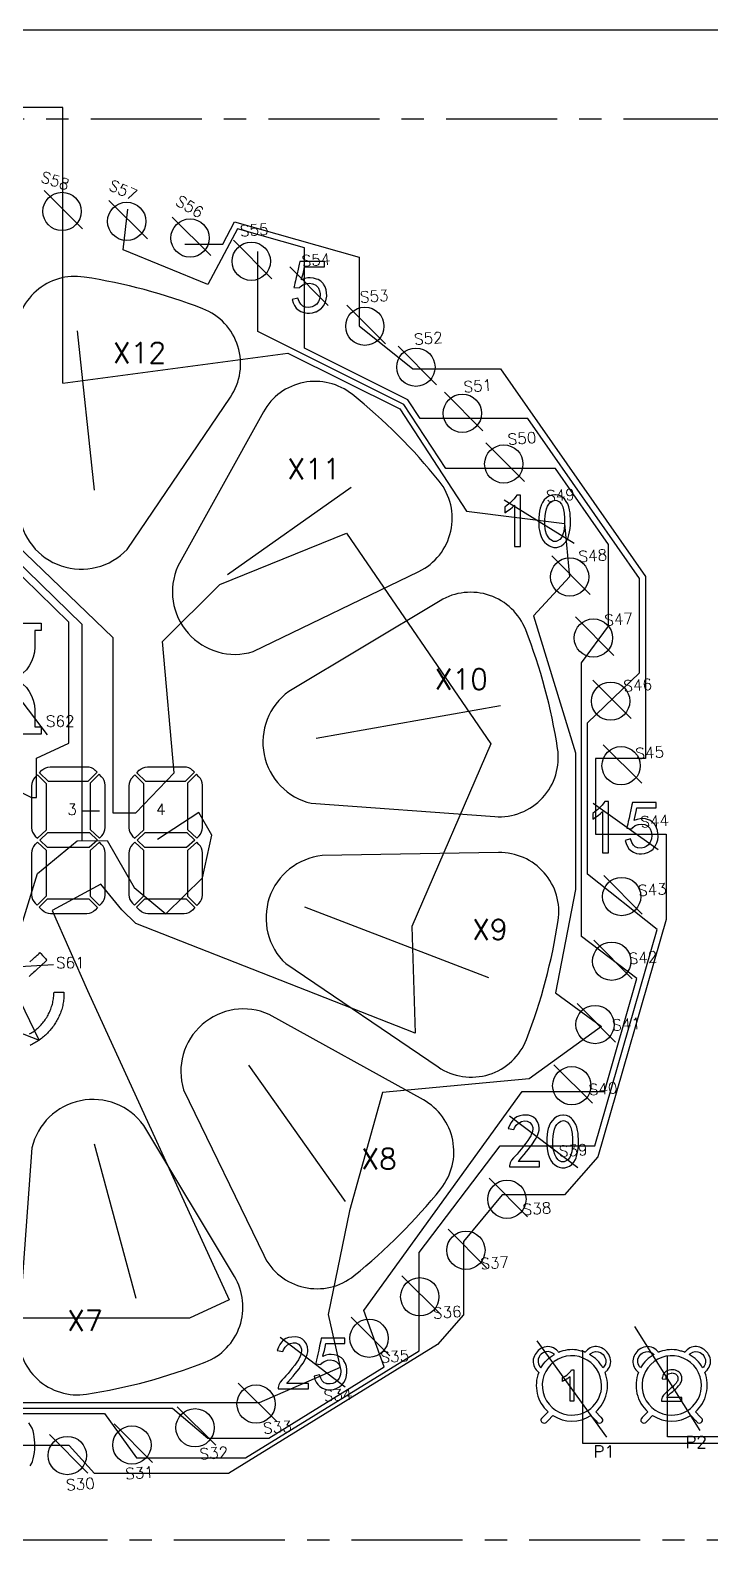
# Model space of a CAD drawing. Header units: millimetres. Extents: x 1653 to 3206, y -200 to 97.
# Drawn here: x 2410 to 2433, y -170.1 to -119 of the extents above; entities that cross this region are included whole.
import ezdxf
from ezdxf.enums import TextEntityAlignment as Align

# ---------------------------------------------------------------- set-up
doc = ezdxf.new("R2010")
doc.units = ezdxf.units.MM
doc.header["$LTSCALE"] = 3
doc.linetypes.add('CENTER', pattern=[2, 1.25, -0.25, 0.25, -0.25])
doc.layers.add('COM', color=1, linetype='Continuous')
doc.layers.add('DIM', color=4, linetype='Continuous')
doc.styles.add('romans', font='romans.shx')

msp = doc.modelspace()

# ---------------------------------------------------------------- linework, layer by layer
at = {"linetype": 'Continuous'}
msp.add_lwpolyline([(2378.323, -134.045), (2378.323, -158.045), (2393.323, -173.045), (2478.323, -173.045), (2493.323, -158.045), (2493.323, -134.045), (2478.323, -119.045), (2393.323, -119.045)], close=True, dxfattribs=at)
at = {"linetype": 'CENTER'}
msp.add_lwpolyline([(2469.762, -122.045), (2402.823, -122.045, 0.895837), (2402.823, -170.045), (2469.762, -170.045, 0.856686)], format="xyb", close=True, dxfattribs=at)
for points in [[(2419.911, -126.862), (2419.074, -126.862), (2419.055, -126.949), (2419.017, -127.12), (2418.982, -127.271), (2418.954, -127.4), (2418.928, -127.507), (2418.908, -127.595), (2418.892, -127.661), (2418.88, -127.708), (2418.873, -127.732), (2419.053, -127.752), (2419.091, -127.709), (2419.175, -127.647), (2419.276, -127.611), (2419.294, -127.606), (2419.406, -127.596), (2419.508, -127.611), (2419.516, -127.613), (2419.61, -127.658), (2419.689, -127.732), (2419.704, -127.754), (2419.744, -127.846), (2419.764, -127.955), (2419.763, -127.986), (2419.75, -128.092), (2419.721, -128.187), (2419.709, -128.211), (2419.646, -128.295), (2419.562, -128.359), (2419.487, -128.392), (2419.383, -128.408), (2419.265, -128.399), (2419.254, -128.397), (2419.175, -128.365), (2419.107, -128.304), (2419.053, -128.214), (2419.01, -128.096), (2418.819, -128.147), (2418.85, -128.253), (2418.895, -128.35), (2418.951, -128.43), (2419.021, -128.49), (2419.114, -128.547), (2419.214, -128.585), (2419.318, -128.601), (2419.396, -128.602), (2419.504, -128.59), (2419.604, -128.561), (2419.624, -128.554), (2419.721, -128.505), (2419.806, -128.44), (2419.821, -128.426), (2419.886, -128.347), (2419.933, -128.248), (2419.939, -128.229), (2419.969, -128.127), (2419.986, -128.025), (2419.986, -128.022), (2419.981, -127.914), (2419.964, -127.813), (2419.928, -127.72), (2419.879, -127.621), (2419.862, -127.597), (2419.787, -127.528), (2419.689, -127.469), (2419.639, -127.45), (2419.533, -127.424), (2419.424, -127.408), (2419.342, -127.414), (2419.238, -127.438), (2419.127, -127.479), (2419.133, -127.46), (2419.158, -127.375), (2419.183, -127.277), (2419.208, -127.167), (2419.234, -127.044), (2419.911, -127.044)], [(2426.53, -134.749), (2426.409, -134.749), (2426.375, -134.795), (2426.311, -134.875), (2426.241, -134.95), (2426.164, -135.022), (2426.083, -135.09), (2425.995, -135.153), (2425.995, -135.345), (2426.091, -135.284), (2426.179, -135.222), (2426.258, -135.158), (2426.327, -135.093), (2426.327, -136.488), (2426.53, -136.488)], [(2427.711, -134.738), (2427.692, -134.739), (2427.585, -134.753), (2427.491, -134.786), (2427.408, -134.84), (2427.406, -134.842), (2427.333, -134.914), (2427.273, -134.998), (2427.226, -135.093), (2427.221, -135.105), (2427.192, -135.19), (2427.17, -135.288), (2427.154, -135.397), (2427.146, -135.518), (2427.146, -135.525), (2427.144, -135.652), (2427.146, -135.763), (2427.153, -135.86), (2427.165, -135.942), (2427.167, -135.948), (2427.191, -136.052), (2427.225, -136.151), (2427.267, -136.245), (2427.278, -136.267), (2427.336, -136.345), (2427.413, -136.412), (2427.509, -136.468), (2427.558, -136.491), (2427.656, -136.516), (2427.754, -136.516), (2427.852, -136.488), (2427.909, -136.461), (2427.99, -136.402), (2428.059, -136.328), (2428.115, -136.236), (2428.137, -136.181), (2428.165, -136.091), (2428.187, -135.991), (2428.205, -135.88), (2428.216, -135.76), (2428.218, -135.664), (2428.216, -135.554), (2428.21, -135.449), (2428.201, -135.349), (2428.185, -135.254), (2428.185, -135.253), (2428.159, -135.147), (2428.122, -135.049), (2428.074, -134.961), (2428.014, -134.88), (2427.985, -134.851), (2427.9, -134.788), (2427.809, -134.751)], [(2427.733, -136.314), (2427.64, -136.314), (2427.55, -136.266), (2427.515, -136.235), (2427.458, -136.161), (2427.412, -136.067), (2427.378, -135.953), (2427.364, -135.882), (2427.351, -135.785), (2427.346, -135.682), (2427.348, -135.572), (2427.358, -135.457), (2427.36, -135.439), (2427.379, -135.317), (2427.408, -135.213), (2427.444, -135.124), (2427.489, -135.053), (2427.536, -134.995), (2427.618, -134.939), (2427.711, -134.92), (2427.761, -134.931), (2427.843, -134.977), (2427.913, -135.062), (2427.954, -135.151), (2427.985, -135.249), (2428.004, -135.355), (2428.006, -135.391), (2428.011, -135.492), (2428.013, -135.598), (2428.014, -135.71), (2428.013, -135.769), (2428.004, -135.876), (2427.988, -135.978), (2427.963, -136.073), (2427.92, -136.168), (2427.859, -136.247), (2427.782, -136.296)], [(2410.087, -146.209), (2410.137, -146.269), (2410.209, -146.342), (2410.517, -146.061), (2410.517, -144.501), (2410.217, -144.201), (2410.137, -144.281), (2410.129, -144.29), (2410.081, -144.351), (2410.045, -144.42), (2410.023, -144.494), (2410.016, -144.572), (2410.016, -145.979), (2410.016, -145.99), (2410.026, -146.067), (2410.05, -146.141)], [(2410.424, -143.997), (2410.492, -143.96), (2410.566, -143.936), (2410.643, -143.927), (2410.655, -143.927), (2411.869, -143.927), (2411.946, -143.934), (2412.021, -143.956), (2412.09, -143.991), (2412.151, -144.039), (2412.159, -144.047), (2412.225, -144.113), (2411.911, -144.427), (2410.584, -144.427), (2410.284, -144.128), (2410.364, -144.047)], [(2412.498, -145.978), (2412.498, -144.544), (2412.488, -144.466), (2412.464, -144.392), (2412.427, -144.324), (2412.377, -144.263), (2412.295, -144.182), (2411.996, -144.482), (2411.996, -146.044), (2412.31, -146.336), (2412.377, -146.269), (2412.386, -146.261), (2412.433, -146.199), (2412.469, -146.13), (2412.49, -146.056)], [(2413.375, -146.209), (2413.425, -146.269), (2413.497, -146.342), (2413.805, -146.061), (2413.805, -144.501), (2413.505, -144.201), (2413.425, -144.281), (2413.417, -144.29), (2413.369, -144.351), (2413.333, -144.42), (2413.311, -144.494), (2413.304, -144.572), (2413.304, -145.979), (2413.304, -145.99), (2413.314, -146.067), (2413.338, -146.141)], [(2413.712, -143.997), (2413.78, -143.96), (2413.854, -143.936), (2413.931, -143.927), (2413.943, -143.927), (2415.157, -143.927), (2415.234, -143.934), (2415.309, -143.956), (2415.378, -143.991), (2415.439, -144.039), (2415.447, -144.047), (2415.513, -144.113), (2415.199, -144.427), (2413.872, -144.427), (2413.572, -144.128), (2413.652, -144.047)], [(2415.786, -145.978), (2415.786, -144.544), (2415.776, -144.466), (2415.752, -144.392), (2415.715, -144.324), (2415.665, -144.263), (2415.583, -144.182), (2415.285, -144.482), (2415.285, -146.044), (2415.598, -146.336), (2415.665, -146.269), (2415.674, -146.261), (2415.721, -146.199), (2415.757, -146.13), (2415.778, -146.056)], [(2429.501, -145.1), (2429.381, -145.1), (2429.346, -145.147), (2429.282, -145.226), (2429.212, -145.301), (2429.136, -145.373), (2429.054, -145.44), (2428.966, -145.504), (2428.966, -145.696), (2429.062, -145.635), (2429.15, -145.572), (2429.23, -145.508), (2429.299, -145.443), (2429.299, -146.839), (2429.501, -146.839)], [(2431.107, -145.13), (2430.309, -145.13), (2430.291, -145.217), (2430.254, -145.387), (2430.222, -145.538), (2430.194, -145.667), (2430.17, -145.775), (2430.15, -145.863), (2430.135, -145.929), (2430.125, -145.975), (2430.117, -146), (2430.289, -146.02), (2430.325, -145.976), (2430.406, -145.914), (2430.501, -145.878), (2430.519, -145.874), (2430.626, -145.864), (2430.723, -145.878), (2430.729, -145.88), (2430.819, -145.926), (2430.894, -146), (2430.909, -146.022), (2430.947, -146.114), (2430.966, -146.222), (2430.965, -146.253), (2430.953, -146.36), (2430.925, -146.455), (2430.913, -146.478), (2430.853, -146.562), (2430.773, -146.626), (2430.702, -146.659), (2430.604, -146.676), (2430.491, -146.666), (2430.481, -146.664), (2430.405, -146.632), (2430.34, -146.571), (2430.289, -146.481), (2430.249, -146.364), (2430.067, -146.414), (2430.096, -146.521), (2430.138, -146.618), (2430.193, -146.697), (2430.259, -146.757), (2430.347, -146.814), (2430.442, -146.852), (2430.541, -146.869), (2430.615, -146.87), (2430.719, -146.858), (2430.814, -146.829), (2430.833, -146.821), (2430.926, -146.773), (2431.006, -146.708), (2431.02, -146.693), (2431.082, -146.615), (2431.127, -146.516), (2431.133, -146.497), (2431.162, -146.395), (2431.177, -146.292), (2431.177, -146.289), (2431.172, -146.182), (2431.157, -146.081), (2431.123, -145.988), (2431.076, -145.888), (2431.06, -145.865), (2430.988, -145.795), (2430.894, -145.737), (2430.847, -145.718), (2430.746, -145.691), (2430.642, -145.676), (2430.565, -145.682), (2430.464, -145.706), (2430.359, -145.747), (2430.365, -145.727), (2430.389, -145.642), (2430.413, -145.544), (2430.437, -145.435), (2430.46, -145.312), (2431.107, -145.312)], [(2412.238, -146.404), (2411.958, -146.655), (2410.555, -146.655), (2410.287, -146.405), (2410.563, -146.153), (2411.969, -146.153)], [(2415.526, -146.404), (2415.246, -146.655), (2413.843, -146.655), (2413.575, -146.405), (2413.852, -146.153), (2415.257, -146.153)], [(2410.087, -148.478), (2410.137, -148.538), (2410.199, -148.601), (2410.517, -148.282), (2410.517, -146.755), (2410.215, -146.472), (2410.137, -146.551), (2410.129, -146.559), (2410.081, -146.62), (2410.045, -146.689), (2410.023, -146.764), (2410.016, -146.841), (2410.016, -148.248), (2410.016, -148.259), (2410.026, -148.336), (2410.05, -148.41)], [(2412.377, -146.551), (2412.304, -146.477), (2411.996, -146.753), (2411.996, -148.301), (2412.313, -148.618), (2412.38, -148.551), (2412.433, -148.483), (2412.469, -148.414), (2412.49, -148.34), (2412.498, -148.262), (2412.498, -146.841), (2412.497, -146.83), (2412.488, -146.752), (2412.464, -146.678), (2412.427, -146.61)], [(2413.375, -148.478), (2413.425, -148.538), (2413.487, -148.601), (2413.805, -148.282), (2413.805, -146.755), (2413.503, -146.472), (2413.425, -146.551), (2413.417, -146.559), (2413.369, -146.62), (2413.333, -146.689), (2413.311, -146.764), (2413.304, -146.841), (2413.304, -148.248), (2413.304, -148.259), (2413.314, -148.336), (2413.338, -148.41)], [(2415.665, -146.551), (2415.592, -146.477), (2415.285, -146.753), (2415.285, -148.301), (2415.601, -148.618), (2415.668, -148.551), (2415.721, -148.483), (2415.757, -148.414), (2415.778, -148.34), (2415.786, -148.262), (2415.786, -146.841), (2415.786, -146.83), (2415.776, -146.752), (2415.753, -146.678), (2415.715, -146.61)], [(2412.1, -148.82), (2412.032, -148.857), (2411.958, -148.881), (2411.881, -148.891), (2411.869, -148.891), (2410.658, -148.891), (2410.581, -148.884), (2410.506, -148.862), (2410.437, -148.826), (2410.376, -148.777), (2410.269, -148.671), (2410.55, -148.389), (2411.944, -148.389), (2412.243, -148.687), (2412.16, -148.77)], [(2415.388, -148.82), (2415.32, -148.857), (2415.246, -148.881), (2415.169, -148.891), (2415.157, -148.891), (2413.946, -148.891), (2413.869, -148.884), (2413.794, -148.862), (2413.725, -148.826), (2413.664, -148.777), (2413.557, -148.671), (2413.838, -148.389), (2415.232, -148.389), (2415.531, -148.687), (2415.448, -148.77)], [(2426.728, -155.692), (2426.619, -155.697), (2426.61, -155.698), (2426.504, -155.716), (2426.41, -155.753), (2426.327, -155.809), (2426.267, -155.869), (2426.21, -155.947), (2426.158, -156.042), (2426.114, -156.153), (2426.306, -156.183), (2426.331, -156.124), (2426.386, -156.036), (2426.458, -155.97), (2426.468, -155.962), (2426.559, -155.912), (2426.659, -155.889), (2426.749, -155.896), (2426.841, -155.94), (2426.906, -156.018), (2426.942, -156.112), (2426.943, -156.148), (2426.93, -156.244), (2426.892, -156.354), (2426.875, -156.39), (2426.835, -156.463), (2426.78, -156.548), (2426.711, -156.643), (2426.629, -156.749), (2426.561, -156.837), (2426.486, -156.929), (2426.416, -157.009), (2426.353, -157.078), (2426.296, -157.133), (2426.289, -157.139), (2426.219, -157.221), (2426.174, -157.311), (2426.154, -157.406), (2426.154, -157.447), (2427.174, -157.447), (2427.174, -157.265), (2426.447, -157.265), (2426.482, -157.225), (2426.571, -157.12), (2426.654, -157.022), (2426.73, -156.93), (2426.797, -156.846), (2426.858, -156.768), (2426.91, -156.697), (2426.955, -156.634), (2426.993, -156.578), (2427.053, -156.478), (2427.103, -156.38), (2427.136, -156.288), (2427.154, -156.204), (2427.155, -156.137), (2427.144, -156.032), (2427.114, -155.94), (2427.106, -155.925), (2427.044, -155.836), (2426.972, -155.769), (2426.895, -155.73), (2426.801, -155.697)], [(2427.982, -155.697), (2427.963, -155.698), (2427.856, -155.712), (2427.762, -155.745), (2427.679, -155.799), (2427.677, -155.801), (2427.604, -155.873), (2427.544, -155.957), (2427.497, -156.052), (2427.492, -156.064), (2427.463, -156.149), (2427.44, -156.247), (2427.425, -156.355), (2427.417, -156.476), (2427.417, -156.484), (2427.415, -156.611), (2427.417, -156.722), (2427.424, -156.818), (2427.436, -156.901), (2427.438, -156.907), (2427.462, -157.011), (2427.496, -157.11), (2427.538, -157.204), (2427.549, -157.225), (2427.607, -157.304), (2427.684, -157.371), (2427.78, -157.427), (2427.829, -157.45), (2427.927, -157.474), (2428.025, -157.474), (2428.123, -157.447), (2428.18, -157.42), (2428.261, -157.361), (2428.33, -157.286), (2428.386, -157.194), (2428.408, -157.14), (2428.435, -157.05), (2428.458, -156.95), (2428.476, -156.839), (2428.487, -156.719), (2428.489, -156.623), (2428.487, -156.512), (2428.481, -156.408), (2428.472, -156.308), (2428.456, -156.213), (2428.456, -156.212), (2428.43, -156.105), (2428.393, -156.008), (2428.344, -155.919), (2428.285, -155.839), (2428.256, -155.81), (2428.171, -155.747), (2428.08, -155.71)], [(2428.004, -157.273), (2427.911, -157.273), (2427.821, -157.224), (2427.785, -157.193), (2427.729, -157.12), (2427.683, -157.026), (2427.649, -156.911), (2427.635, -156.841), (2427.622, -156.744), (2427.617, -156.641), (2427.619, -156.531), (2427.628, -156.415), (2427.631, -156.398), (2427.65, -156.276), (2427.679, -156.172), (2427.715, -156.083), (2427.76, -156.011), (2427.807, -155.953), (2427.889, -155.898), (2427.982, -155.879), (2428.031, -155.889), (2428.114, -155.936), (2428.184, -156.021), (2428.225, -156.11), (2428.256, -156.208), (2428.275, -156.314), (2428.277, -156.35), (2428.281, -156.45), (2428.284, -156.557), (2428.285, -156.669), (2428.284, -156.727), (2428.275, -156.835), (2428.259, -156.937), (2428.234, -157.032), (2428.191, -157.127), (2428.13, -157.206), (2428.053, -157.254)], [(2419.364, -164.941), (2419.364, -164.76), (2418.638, -164.76), (2418.672, -164.719), (2418.762, -164.614), (2418.845, -164.516), (2418.92, -164.425), (2418.987, -164.34), (2419.048, -164.263), (2419.101, -164.192), (2419.145, -164.128), (2419.184, -164.071), (2419.244, -163.973), (2419.293, -163.874), (2419.326, -163.783), (2419.345, -163.697), (2419.346, -163.631), (2419.335, -163.527), (2419.305, -163.435), (2419.296, -163.419), (2419.234, -163.33), (2419.163, -163.262), (2419.086, -163.224), (2418.991, -163.192), (2418.919, -163.187), (2418.81, -163.192), (2418.8, -163.192), (2418.695, -163.21), (2418.601, -163.247), (2418.517, -163.303), (2418.457, -163.363), (2418.4, -163.441), (2418.349, -163.536), (2418.304, -163.647), (2418.497, -163.677), (2418.521, -163.619), (2418.577, -163.531), (2418.648, -163.465), (2418.659, -163.457), (2418.75, -163.407), (2418.85, -163.384), (2418.94, -163.39), (2419.032, -163.435), (2419.097, -163.511), (2419.133, -163.606), (2419.134, -163.642), (2419.121, -163.739), (2419.082, -163.849), (2419.066, -163.883), (2419.026, -163.958), (2418.971, -164.041), (2418.902, -164.138), (2418.82, -164.243), (2418.752, -164.331), (2418.676, -164.423), (2418.607, -164.503), (2418.544, -164.571), (2418.486, -164.627), (2418.48, -164.633), (2418.41, -164.716), (2418.364, -164.805), (2418.345, -164.901), (2418.345, -164.941)], [(2420.597, -163.232), (2419.799, -163.232), (2419.781, -163.319), (2419.744, -163.49), (2419.712, -163.641), (2419.684, -163.77), (2419.66, -163.877), (2419.64, -163.965), (2419.625, -164.031), (2419.615, -164.077), (2419.607, -164.101), (2419.779, -164.122), (2419.815, -164.079), (2419.896, -164.017), (2419.991, -163.98), (2420.009, -163.976), (2420.116, -163.965), (2420.213, -163.98), (2420.219, -163.983), (2420.309, -164.028), (2420.384, -164.101), (2420.399, -164.124), (2420.437, -164.216), (2420.456, -164.325), (2420.455, -164.356), (2420.443, -164.462), (2420.415, -164.557), (2420.403, -164.581), (2420.343, -164.664), (2420.263, -164.729), (2420.192, -164.762), (2420.094, -164.778), (2419.981, -164.769), (2419.971, -164.767), (2419.895, -164.735), (2419.83, -164.674), (2419.779, -164.584), (2419.739, -164.466), (2419.557, -164.517), (2419.586, -164.622), (2419.628, -164.72), (2419.683, -164.8), (2419.749, -164.86), (2419.837, -164.917), (2419.932, -164.955), (2420.031, -164.971), (2420.105, -164.972), (2420.209, -164.96), (2420.304, -164.931), (2420.323, -164.924), (2420.416, -164.875), (2420.496, -164.809), (2420.51, -164.796), (2420.572, -164.717), (2420.617, -164.618), (2420.623, -164.599), (2420.652, -164.497), (2420.667, -164.395), (2420.667, -164.392), (2420.662, -164.284), (2420.647, -164.183), (2420.613, -164.09), (2420.566, -163.991), (2420.55, -163.967), (2420.478, -163.898), (2420.384, -163.839), (2420.337, -163.82), (2420.236, -163.792), (2420.132, -163.778), (2420.055, -163.784), (2419.954, -163.808), (2419.849, -163.849), (2419.855, -163.83), (2419.879, -163.745), (2419.903, -163.647), (2419.927, -163.536), (2419.95, -163.414), (2420.597, -163.414)]]:
    msp.add_lwpolyline(points, close=True)
for points in [[(2411.787, -127.385, 0.464472), (2409.486, -129.397), (2409.59, -135.354, 0.643485), (2413.238, -136.583), (2416.729, -131.442, 0.482284), (2415.797, -128.454, 0.0547)], [(2420.842, -131.346, 0.464472), (2417.843, -131.938), (2414.955, -137.148, 0.643485), (2417.5, -140.038), (2423.093, -137.331, 0.482284), (2423.78, -134.277, 0.0547)], [(2426.703, -139.304, 0.464472), (2423.81, -138.318), (2418.703, -141.385, 0.643485), (2419.463, -145.16), (2425.66, -145.612, 0.482284), (2427.782, -143.311, 0.0547)], [(2410.119, -139.891, -0.290883), (2409.445, -140.951, -0.290883), (2410.119, -142.011), (2410.119, -142.581), (2410.337, -142.581), (2410.337, -142.826), (2407.559, -142.826), (2407.559, -142.581), (2407.777, -142.581), (2407.777, -142.011, -0.290883), (2408.451, -140.951, -0.290883), (2407.777, -139.891), (2407.777, -139.321), (2407.559, -139.321), (2407.559, -139.075), (2410.337, -139.075), (2410.337, -139.321), (2410.119, -139.321)], [(2427.8, -149.126, 0.464472), (2425.788, -146.825), (2419.831, -146.929, 0.643485), (2418.602, -150.578), (2423.743, -154.068, 0.482284), (2426.731, -153.136, 0.0547)], [(2423.839, -158.181, 0.464472), (2423.247, -155.182), (2418.037, -152.294, 0.643485), (2415.147, -154.839), (2417.854, -160.432, 0.482284), (2420.908, -161.119, 0.0547)], [(2415.881, -164.042, 0.464472), (2416.867, -161.149), (2413.8, -156.043, 0.643485), (2410.025, -156.802), (2409.573, -163, 0.482284), (2411.874, -165.122, 0.0547)], [(2426.975, -163.885, 0.263924), (2427.058, -164.299, 0.05139), (2427.146, -164.385, 0.313494), (2427.461, -165.722), (2427.297, -165.886, 0.028654), (2427.242, -165.946, 0.02584), (2427.232, -165.961, 0.37713), (2427.242, -166.058, 0.079179), (2427.29, -166.094, 0.280677), (2427.371, -166.095, 0.077129), (2427.413, -166.059, -0.005709), (2427.459, -166.008), (2427.622, -165.845, 0.28954), (2428.908, -165.845), (2429.071, -166.008, -0.018175), (2429.108, -166.048), (2429.116, -166.057, 0.055985), (2429.153, -166.091, 0.300846), (2429.239, -166.095, 0.080674), (2429.287, -166.06, 0.317747), (2429.307, -165.979, 0.107409), (2429.259, -165.912, 0.004445), (2429.233, -165.886), (2429.069, -165.722, 0.313494), (2429.384, -164.385, 0.042872), (2429.463, -164.311, 0.302661), (2429.538, -163.837, 0.209217), (2429.213, -163.539, 0.270778), (2428.788, -163.625, 0.047315), (2428.708, -163.709, 0.021781), (2428.579, -163.664, 0.150408), (2427.958, -163.662, 0.02318), (2427.823, -163.709, 0.045946), (2427.744, -163.627, 0.302012), (2427.27, -163.557, 0.209477)], [(2427.176, -164.183, 0.042316), (2427.218, -164.235, -0.142816), (2427.672, -163.781, 0.049341), (2427.613, -163.733, 0.268904), (2427.315, -163.712, 0.160211), (2427.156, -163.865, 0.289223)], [(2429.312, -164.235, 0.14274), (2428.858, -163.781, -0.035863), (2428.902, -163.744, -0.296562), (2429.228, -163.719, -0.160212), (2429.381, -163.878, -0.268924), (2429.36, -164.176, -0.049335)], [(2432.44, -166.008, -0.01823), (2432.476, -166.048), (2432.485, -166.057, 0.05603), (2432.522, -166.091, 0.301348), (2432.608, -166.095, 0.080266), (2432.656, -166.059, 0.317606), (2432.675, -165.979, 0.088835), (2432.646, -165.932, 0.017769), (2432.602, -165.886), (2432.438, -165.722, 0.313387), (2432.753, -164.385, 0.042874), (2432.832, -164.311, 0.302625), (2432.907, -163.837, 0.209215), (2432.582, -163.539, 0.270789), (2432.157, -163.625, 0.047312), (2432.076, -163.709, 0.021782), (2431.948, -163.664, 0.150394), (2431.327, -163.662, 0.023168), (2431.192, -163.709, 0.04595), (2431.113, -163.627, 0.30205), (2430.639, -163.557, 0.209454), (2430.344, -163.885, 0.263908), (2430.427, -164.299, 0.051395), (2430.515, -164.385, 0.313387), (2430.83, -165.722), (2430.666, -165.886, 0.028457), (2430.611, -165.946, 0.025792), (2430.601, -165.962, 0.377004), (2430.611, -166.058, 0.079563), (2430.658, -166.094, 0.28026), (2430.74, -166.094, 0.077052), (2430.781, -166.059, -0.005663), (2430.828, -166.008), (2430.991, -165.845, 0.289519), (2432.277, -165.845)], [(2431.041, -163.781, 0.142835), (2430.587, -164.235, -0.042311), (2430.545, -164.183, -0.289183), (2430.525, -163.865, -0.160229), (2430.684, -163.712, -0.268927), (2430.982, -163.733, -0.049337)], [(2432.681, -164.235, 0.142908), (2432.227, -163.781, -0.035853), (2432.271, -163.744, -0.29652), (2432.597, -163.719, -0.160233), (2432.749, -163.878, -0.268899), (2432.728, -164.176, -0.049329)], [(2429.268, -164.828, 2.414605), (2428.265, -165.83, 0.414094)], [(2428.201, -165.355), (2428.201, -164.533, -0.054788), (2428.081, -164.621, -0.046354), (2427.943, -164.689), (2427.943, -164.564, 0.073159), (2428.133, -164.44, 0.098203), (2428.247, -164.301), (2428.33, -164.301), (2428.33, -165.355)], [(2432.637, -164.828, 2.414511), (2431.634, -165.83, 0.414113)], [(2431.981, -165.231), (2431.466, -165.231, -0.057124), (2431.522, -165.16, -0.0209), (2431.67, -165.029, 0.030691), (2431.867, -164.845, 0.081441), (2431.955, -164.713, 0.099363), (2431.98, -164.592, 0.214259), (2431.892, -164.384, 0.161754), (2431.718, -164.305, 0.055241), (2431.606, -164.303, 0.164847), (2431.41, -164.381, 0.160953), (2431.32, -164.546, 0.030652), (2431.311, -164.604), (2431.444, -164.618, -0.120688), (2431.471, -164.503, -0.244997), (2431.614, -164.409, -0.034763), (2431.652, -164.407, -0.197143), (2431.792, -164.46, -0.211298), (2431.847, -164.588, -0.136006), (2431.812, -164.706, -0.05508), (2431.752, -164.787, -0.03436), (2431.556, -164.967, 0.042512), (2431.387, -165.126, 0.08733), (2431.302, -165.265, 0.100923), (2431.287, -165.355), (2431.981, -165.355)]]:
    msp.add_lwpolyline(points, format="xyb", close=True)
for points in [[(2409.958, -150.515), (2410.058, -150.424), (2410.091, -150.393), (2410.125, -150.363), (2410.158, -150.333), (2410.165, -150.326), (2410.198, -150.296), (2410.232, -150.266), (2410.265, -150.235), (2410.297, -150.206), (2410.327, -150.24), (2410.388, -150.306), (2410.419, -150.339), (2410.449, -150.372), (2410.48, -150.405), (2410.51, -150.438), (2410.533, -150.464), (2410.3, -150.676), (2410.201, -150.767), (2410.134, -150.827), (2410.067, -150.888), (2410.034, -150.918), (2410.001, -150.948), (2409.968, -150.979), (2409.934, -151.009)], [(2409.948, -152.954), (2409.986, -152.931), (2410.024, -152.907), (2410.062, -152.882), (2410.099, -152.856), (2410.135, -152.829), (2410.17, -152.802), (2410.204, -152.773), (2410.238, -152.743), (2410.271, -152.712), (2410.303, -152.68), (2410.334, -152.648), (2410.364, -152.614), (2410.393, -152.58), (2410.421, -152.545), (2410.448, -152.509), (2410.475, -152.472), (2410.5, -152.435), (2410.524, -152.397), (2410.547, -152.358), (2410.569, -152.319), (2410.59, -152.279), (2410.609, -152.239), (2410.628, -152.198), (2410.645, -152.156), (2410.662, -152.114), (2410.677, -152.072), (2410.691, -152.029), (2410.704, -151.986), (2410.716, -151.943), (2410.726, -151.899), (2410.736, -151.855), (2410.744, -151.811), (2410.751, -151.766), (2410.758, -151.722), (2410.763, -151.677), (2410.767, -151.632), (2410.77, -151.588), (2410.772, -151.547), (2411.105, -151.547), (2411.107, -151.592), (2411.107, -151.637), (2411.106, -151.682), (2411.104, -151.727), (2411.1, -151.772), (2411.096, -151.816), (2411.09, -151.861), (2411.083, -151.905), (2411.074, -151.95), (2411.065, -151.994), (2411.054, -152.037), (2411.043, -152.081), (2411.03, -152.124), (2411.016, -152.167), (2411.001, -152.209), (2410.986, -152.251), (2410.969, -152.293), (2410.951, -152.334), (2410.932, -152.375), (2410.913, -152.416), (2410.892, -152.456), (2410.871, -152.495), (2410.848, -152.535), (2410.825, -152.573), (2410.801, -152.611), (2410.776, -152.649), (2410.75, -152.685), (2410.724, -152.722), (2410.696, -152.758), (2410.668, -152.793), (2410.639, -152.827), (2410.61, -152.861), (2410.579, -152.894), (2410.548, -152.927), (2410.516, -152.959), (2410.484, -152.99), (2410.451, -153.02), (2410.417, -153.05), (2410.382, -153.078), (2410.347, -153.106), (2410.311, -153.134), (2410.275, -153.16), (2410.238, -153.186), (2410.2, -153.21), (2410.162, -153.234), (2410.123, -153.257), (2410.084, -153.279), (2410.044, -153.3), (2410.004, -153.321), (2409.964, -153.34)], [(2409.965, -167.544), (2410.02, -167.452), (2410.042, -167.397), (2410.07, -167.307), (2410.093, -167.207), (2410.11, -167.097), (2410.122, -166.977), (2410.124, -166.881), (2410.122, -166.77), (2410.115, -166.666), (2410.106, -166.566), (2410.091, -166.47), (2410.091, -166.469), (2410.065, -166.363), (2410.028, -166.266), (2409.979, -166.177), (2409.919, -166.096)]]:
    msp.add_lwpolyline(points)
for centre in [(2411.043, -125.168), (2413.228, -125.505), (2415.367, -126.068), (2417.435, -126.852), (2421.27, -129.045), (2422.994, -130.429), (2424.565, -131.986), (2425.964, -133.699), (2428.189, -137.515), (2428.99, -139.577), (2429.571, -141.711), (2429.927, -143.893), (2429.945, -148.311), (2429.609, -150.496), (2429.045, -152.635), (2428.261, -154.703), (2426.069, -158.538), (2424.684, -160.262), (2423.127, -161.833), (2421.414, -163.232), (2417.598, -165.457), (2415.537, -166.258), (2413.403, -166.84), (2411.22, -167.195)]:
    msp.add_circle(centre, 0.647)
at = {"layer": 'COM', "color": 5, "ltscale": 5.567185}
for p, q in [((2411.072, -121.655), (2399.723, -121.655)), ((2411.072, -130.974), (2411.072, -121.655)), ((2411.072, -130.974), (2418.668, -129.951)), ((2418.668, -129.951), (2422.451, -131.84)), ((2422.451, -131.84), (2424.706, -135.289)), ((2424.706, -135.289), (2428.014, -135.71)), ((2428.014, -135.71), (2428.189, -137.515)), ((2428.189, -137.515), (2426.964, -138.828)), ((2426.964, -138.828), (2428.386, -143.461)), ((2428.386, -143.461), (2428.386, -148.077)), ((2428.386, -148.077), (2427.708, -151.566)), ((2427.708, -151.566), (2429.261, -152.701)), ((2429.261, -152.701), (2426.819, -154.473)), ((2426.819, -154.473), (2421.87, -154.929)), ((2421.87, -154.929), (2420.75, -158.932)), ((2420.75, -158.932), (2420.034, -162.429)), ((2420.034, -162.429), (2420.437, -164.216)), ((2420.437, -164.216), (2417.697, -165.414)), ((2417.697, -165.414), (2403.916, -165.414))]:
    msp.add_line(p, q, dxfattribs=at)
at = {"layer": 'COM', "color": 40, "ltscale": 5.567185}
for p, q in [((2413.102, -126.46), (2413.262, -125.093)), ((2416.971, -125.758), (2415.972, -127.638)), ((2419.235, -126.4), (2416.971, -125.758)), ((2415.972, -127.638), (2413.102, -126.46)), ((2419.235, -129.787), (2419.235, -126.4)), ((2422.727, -131.53), (2419.235, -129.787)), ((2423.136, -132.157), (2422.727, -131.53)), ((2426.775, -132.157), (2423.136, -132.157)), ((2430.545, -137.566), (2426.775, -132.157)), ((2430.545, -140.75), (2430.545, -137.566)), ((2428.786, -142.442), (2430.545, -140.75)), ((2428.786, -147.558), (2428.786, -142.442)), ((2431.147, -149.42), (2428.786, -147.558)), ((2429.039, -156.736), (2431.147, -149.42)), ((2423.101, -160.333), (2425.843, -156.736)), ((2425.843, -156.736), (2429.039, -156.736)), ((2423.101, -163.654), (2423.101, -160.333)), ((2417.239, -167.27), (2423.101, -163.654)), ((2431.493, -166.565), (2431.493, -163.828)), ((2406.895, -165.774), (2412.477, -165.774)), ((2412.477, -165.774), (2413.562, -167.27)), ((2437.827, -166.565), (2431.493, -166.565)), ((2413.562, -167.27), (2417.239, -167.27))]:
    msp.add_line(p, q, dxfattribs=at)
at = {"layer": 'COM', "color": 225, "ltscale": 5.567185}
for p, q in [((2416.472, -126.269), (2416.87, -125.521)), ((2416.87, -125.521), (2421.08, -126.715)), ((2415.189, -126.269), (2416.472, -126.269)), ((2421.08, -126.715), (2421.08, -129.037)), ((2421.08, -129.037), (2422.897, -130.488)), ((2422.897, -130.488), (2425.856, -130.488)), ((2425.856, -130.488), (2430.745, -137.503)), ((2430.745, -137.503), (2430.745, -143.646)), ((2430.745, -143.646), (2429.067, -143.646)), ((2429.067, -143.646), (2429.067, -146.21)), ((2429.067, -146.21), (2431.45, -146.21)), ((2431.45, -146.21), (2431.45, -149.09)), ((2431.45, -149.09), (2429.139, -157.11)), ((2429.139, -157.11), (2428.019, -158.39)), ((2425.91, -158.39), (2424.6, -159.97)), ((2428.019, -158.39), (2425.91, -158.39)), ((2424.6, -159.97), (2424.6, -162.445)), ((2424.6, -162.445), (2423.725, -163.445)), ((2423.725, -163.445), (2416.67, -167.797)), ((2428.638, -166.784), (2428.638, -163.632)), ((2411.286, -166.851), (2408.406, -166.851)), ((2412.137, -167.797), (2411.286, -166.851)), ((2438.785, -166.784), (2428.638, -166.784)), ((2416.67, -167.797), (2412.137, -167.797))]:
    msp.add_line(p, q, dxfattribs=at)
at = {"layer": 'COM', "color": 6, "ltscale": 5.567185}
for p, q in [((2417.654, -129.221), (2417.654, -126.524)), ((2422.589, -131.685), (2417.654, -129.221)), ((2424.007, -133.854), (2422.589, -131.685)), ((2427.714, -133.854), (2424.007, -133.854)), ((2429.502, -136.419), (2427.714, -133.854)), ((2429.502, -139.181), (2429.502, -136.419)), ((2428.586, -140.42), (2429.502, -139.181)), ((2428.586, -149.661), (2428.586, -140.42)), ((2430.46, -151.083), (2428.586, -149.661)), ((2429.361, -154.896), (2430.46, -151.083)), ((2421.234, -162.291), (2426.583, -154.896)), ((2426.583, -154.896), (2429.361, -154.896)), ((2421.925, -164.203), (2421.234, -162.291)), ((2418.027, -166.608), (2421.925, -164.203)), ((2406.21, -165.594), (2414.775, -165.594)), ((2414.775, -165.594), (2415.962, -166.608)), ((2415.962, -166.608), (2418.027, -166.608))]:
    msp.add_line(p, q, dxfattribs=at)
at = {"layer": 'COM', "ltscale": 5.567185}
for p, q in [((2411.727, -139.122), (2408.923, -136.402)), ((2411.727, -146.423), (2411.727, -139.122))]:
    msp.add_line(p, q, dxfattribs=at)
at = {"layer": 'COM', "ltscale": 0.47917}
msp.add_line((2412.312, -145.429), (2411.727, -145.429), dxfattribs=at)
at = {"layer": 'COM', "color": 2, "ltscale": 5.567185}
for points in [[(2409.208, -136.146), (2412.757, -139.561), (2412.757, -145.479), (2413.536, -145.479), (2414.835, -144.136), (2414.438, -139.698), (2416.367, -137.775), (2420.65, -136.039), (2425.522, -143.158), (2422.854, -149.326), (2422.974, -152.93), (2413.535, -149.219), (2413.057, -148.76), (2412.35, -147.893), (2410.704, -148.783), (2411.907, -151.483), (2416.686, -161.935), (2415.344, -162.556), (2405.682, -162.556)], [(2408.127, -144.025), (2410.016, -144.971), (2410.185, -144.971), (2410.185, -143.638), (2411.276, -143.125), (2411.276, -139.038), (2408.723, -136.562)]]:
    msp.add_lwpolyline(points, dxfattribs=at)
at = {"layer": 'COM', "ltscale": 5.567185}
msp.add_lwpolyline([(2407.641, -145.296), (2406.466, -146.508), (2405.166, -146.37), (2404.582, -145.261), (2403.321, -146.509), (2404.237, -147.439), (2405.721, -147.834), (2407.748, -147.685), (2408.69, -147.255), (2408.814, -145.398), (2409.088, -145.458), (2408.922, -148.722), (2407.203, -151.971), (2410.275, -153.16), (2409.18, -150.903), (2410.21, -147.531), (2411.556, -146.425), (2412.569, -146.416), (2413.477, -148.008), (2414.552, -148.891), (2415.786, -147.675), (2416.103, -146.237), (2415.668, -145.477), (2414.265, -146.382)], dxfattribs=at)
at = {"layer": 'DIM'}
for p, q in [((2410.44, -124.457), (2411.738, -125.76)), ((2412.626, -124.794), (2413.924, -126.097)), ((2414.764, -125.357), (2416.063, -126.66)), ((2416.832, -126.141), (2418.131, -127.444)), ((2418.732, -127.037), (2420.03, -128.34)), ((2420.667, -128.333), (2421.965, -129.636)), ((2411.551, -129.199), (2412.123, -134.579)), ((2422.392, -129.718), (2423.69, -131.021)), ((2423.962, -131.275), (2425.26, -132.578)), ((2425.361, -132.988), (2426.659, -134.291)), ((2416.633, -137.437), (2420.806, -134.478)), ((2425.98, -134.905), (2428.337, -136.372)), ((2427.586, -136.804), (2428.884, -138.107)), ((2407.722, -139.167), (2410.544, -142.846)), ((2428.387, -138.865), (2429.685, -140.168)), ((2428.969, -140.999), (2430.267, -142.302)), ((2419.63, -142.962), (2425.855, -141.853)), ((2429.324, -143.182), (2430.622, -144.485)), ((2428.982, -145.158), (2431.182, -146.719)), ((2429.343, -147.599), (2430.641, -148.902)), ((2419.227, -148.655), (2425.453, -151.043)), ((2429.006, -149.785), (2430.304, -151.088)), ((2407.402, -150.799), (2410.753, -150.604)), ((2428.442, -151.924), (2429.741, -153.227)), ((2417.342, -154.009), (2420.606, -158.616)), ((2427.659, -153.992), (2428.957, -155.295)), ((2426.156, -155.718), (2428.461, -157.461)), ((2412.126, -156.666), (2413.539, -161.878)), ((2425.466, -157.826), (2426.764, -159.13)), ((2424.082, -159.551), (2425.38, -160.854)), ((2422.524, -161.121), (2423.823, -162.425)), ((2420.812, -162.521), (2422.11, -163.824)), ((2418.411, -163.202), (2420.609, -164.875)), ((2430.382, -162.831), (2432.581, -166.352)), ((2427.077, -163.315), (2429.433, -166.578)), ((2416.996, -164.745), (2418.294, -166.049)), ((2414.934, -165.547), (2416.232, -166.85)), ((2412.8, -166.128), (2414.099, -167.431)), ((2410.617, -166.483), (2411.916, -167.786))]:
    msp.add_line(p, q, dxfattribs=at)

# ---------------------------------------------------------------- texts
at = {"layer": 'DIM', "style": 'romans'}
for s, rotation, p in [('S58', 342, (2410.811, -124.131)), ('S57', 336, (2413.106, -124.449)), ('S56', 330, (2415.356, -125.006)), ('S55', 4.0052, (2417.535, -125.794)), ('S54', 4.0052, (2419.62, -126.806)), ('S53', 4.0052, (2421.588, -128.03)), ('S52', 4.0052, (2423.417, -129.454)), ('S51', 4.0052, (2425.087, -131.061)), ('S50', 4.0052, (2426.58, -132.833)), ('S49', 4.0052, (2427.879, -134.752)), ('S48', 4.0052, (2428.971, -136.796)), ('S47', 4.0052, (2429.843, -138.943)), ('S46', 4.0052, (2430.486, -141.17)), ('S45', 4.0052, (2430.893, -143.451)), ('S44', 4.0052, (2431.059, -145.763)), ('S43', 4.0052, (2430.983, -148.079)), ('S42', 4.0052, (2430.665, -150.374)), ('S41', 4.0052, (2430.108, -152.624)), ('S40', 4.0052, (2429.32, -154.803)), ('S39', 4.0052, (2428.308, -156.888)), ('S38', 4.0052, (2427.083, -158.856)), ('S37', 4.0052, (2425.66, -160.685)), ('S36', 4.0052, (2424.053, -162.355)), ('S35', 4.0052, (2422.281, -163.848)), ('S34', 4.0052, (2420.362, -165.147)), ('S33', 4.0052, (2418.318, -166.239)), ('S32', 4.0052, (2416.171, -167.112)), ('S31', 4.0052, (2413.661, -167.779)), ('S30', 4.0052, (2411.663, -168.161))]:
    msp.add_text(s, height=0.377, rotation=rotation, dxfattribs=at).set_placement(p, align=Align.MIDDLE)
for s, height, p in [('X12', 0.7003, (2413.66, -129.94)), ('X11', 0.7003, (2419.55, -133.861)), ('X10', 0.7003, (2424.529, -140.972)), ('S62', 0.377, (2410.982, -142.388)), ('3', 0.377, (2411.382, -145.367)), ('4', 0.377, (2414.38, -145.367)), ('X9', 0.7003, (2425.498, -149.422)), ('X8', 0.7003, (2421.749, -157.174)), ('X7', 0.7003, (2411.818, -162.638)), ('P1', 0.4081, (2429.354, -167.063)), ('P2', 0.4081, (2432.461, -166.747))]:
    msp.add_text(s, height=height, dxfattribs=at).set_placement(p, align=Align.MIDDLE)
msp.add_text('S61', height=0.377, dxfattribs=at).set_placement((2410.839, -150.735))

doc.saveas('drawing.dxf')
